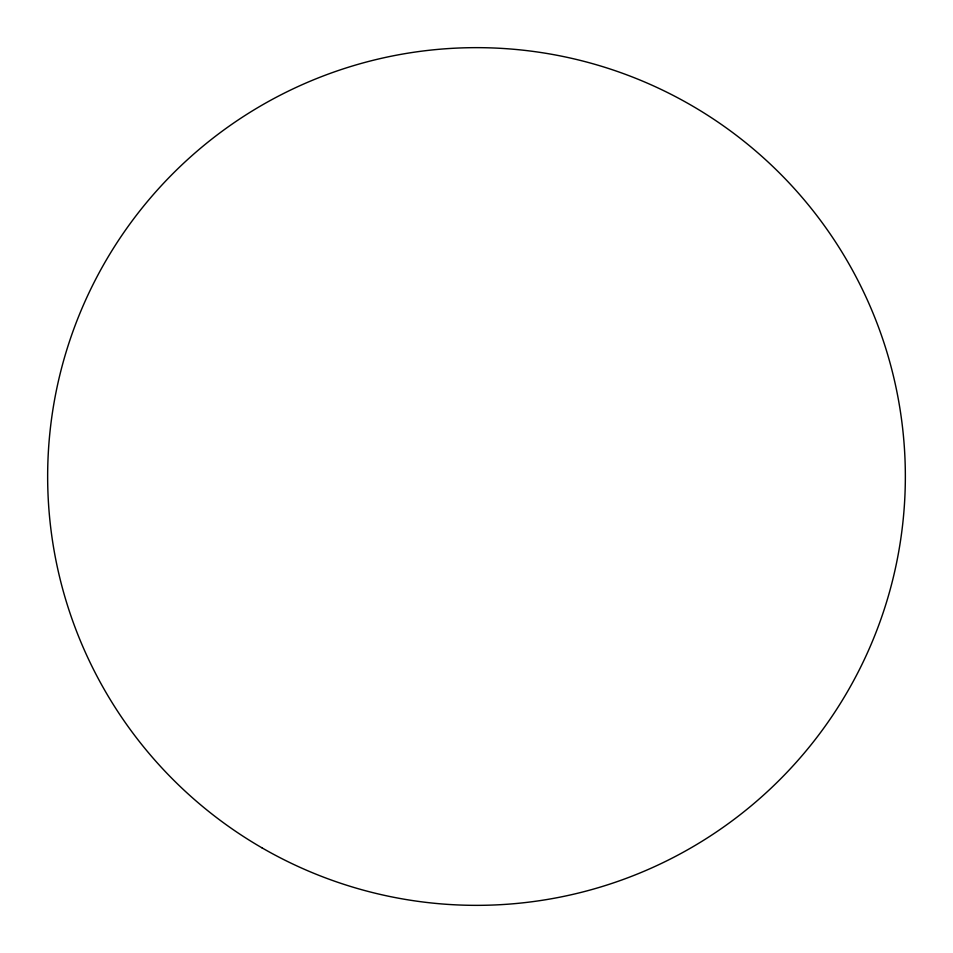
<?xml version="1.0" encoding="UTF-8"?>
<svg xmlns="http://www.w3.org/2000/svg" width="953" height="953" viewBox="0 0 953 953"><rect width="100%" height="100%" fill="white"/><g stroke="black" fill="none" stroke-linecap="round" stroke-linejoin="round"><path stroke-width="1.43" d="M262.075 847.896A428.85 428.85 0 0 0 905.35 476.5A428.85 428.85 0 0 0 262.075 105.104A428.85 428.85 0 0 0 262.075 847.896"/></g></svg>
